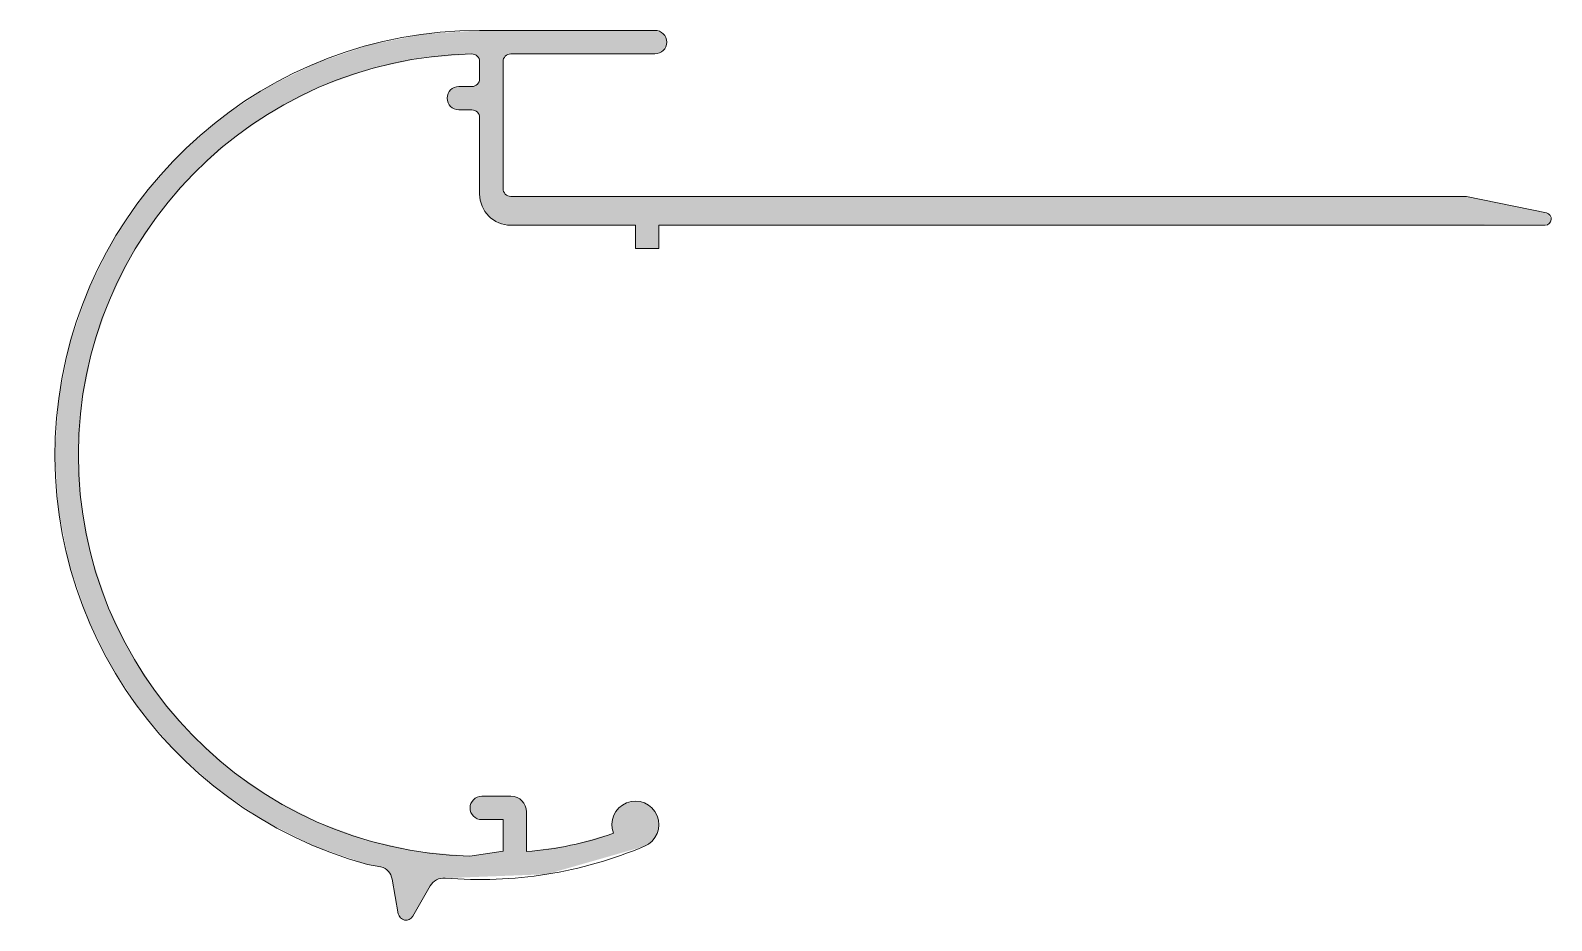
# Model space of a CAD drawing. Header units: metres. Extents: x -44.9 to 52.7, y -44.6 to 12.5.
import ezdxf

# ---------------------------------------------------------------- set-up
doc = ezdxf.new("R2010")
doc.units = ezdxf.units.M
doc.layers.add('A-DETL-GENF', color=92, linetype='Continuous', lineweight=18)

# ---------------------------------------------------------------- blocks, each defined once
blk = doc.blocks.new('41 compri daktrim 630 - 633 NM-1666365-00_0 Basismaterialen')
at = {"layer": 'A-DETL-GENF', "lineweight": 13}
blk.add_hatch(color=256, dxfattribs=at).paths.add_polyline_path([(-20.78, -44.605), (-20.55, -44.53), (-20.382, -44.356), (-19.123, -42.226), (-18.753, -41.975), (-18.31, -41.911), (-11.786, -41.66), (-5.509, -39.865), (-5.171, -39.667), (-4.895, -39.389), (-4.7, -39.05), (-4.599, -38.671), (-4.599, -38.279), (-4.7, -37.901), (-4.895, -37.561), (-5.171, -37.283), (-5.509, -37.085), (-5.887, -36.981), (-6.278, -36.978), (-6.658, -37.076), (-6.999, -37.268), (-7.279, -37.541), (-7.48, -37.878), (-7.587, -38.255), (-7.593, -38.646), (-7.499, -39.026), (-10.248, -39.804), (-13.078, -40.202), (-13.112, -37.397), (-13.212, -37.156), (-13.371, -36.948), (-13.578, -36.79), (-13.819, -36.69), (-14.078, -36.656), (-16.149, -36.681), (-16.485, -36.875), (-16.679, -37.211), (-16.679, -37.6), (-16.604, -37.781), (-16.33, -38.055), (-15.955, -38.156), (-14.578, -38.156), (-14.578, -40.172), (-16.715, -40.494), (-20.049, -40.192), (-23.265, -39.481), (-26.387, -38.349), (-29.339, -36.829), (-32.069, -34.938), (-34.536, -32.715), (-36.692, -30.19), (-38.51, -27.411), (-39.95, -24.418), (-40.999, -21.267), (-41.627, -18.007), (-41.837, -14.692), (-41.612, -11.379), (-40.968, -8.122), (-39.906, -4.975), (-38.452, -1.99), (-36.621, 0.781), (-34.453, 3.296), (-31.976, 5.508), (-29.238, 7.387), (-26.278, 8.893), (-23.151, 10.01), (-19.932, 10.707), (-16.484, 10.982), (-16.279, 10.887), (-16.137, 10.712), (-16.087, 10.492), (-16.104, 9.269), (-16.233, 9.045), (-16.457, 8.915), (-16.587, 8.898), (-17.617, 8.873), (-17.797, 8.798), (-18.072, 8.523), (-18.172, 8.148), (-18.072, 7.773), (-17.797, 7.499), (-17.422, 7.398), (-16.457, 7.381), (-16.233, 7.252), (-16.104, 7.028), (-16.087, 6.898), (-16.087, 1.998), (-16.018, 1.481), (-15.819, 0.998), (-15.501, 0.584), (-15.087, 0.266), (-14.604, 0.067), (-14.087, -0.002), (-6.087, -0.002), (-6.087, -1.502), (-4.587, -1.502), (-4.587, -0.002), (52.467, 0.045), (52.623, 0.201), (52.675, 0.355), (52.453, 0.752), (52.361, 0.784), (47.241, 1.845), (-14.216, 1.862), (-14.44, 1.992), (-14.57, 2.216), (-14.587, 2.345), (-14.57, 10.62), (-14.44, 10.844), (-14.216, 10.974), (-14.087, 10.991), (-4.84, 10.991), (-4.464, 11.092), (-4.188, 11.368), (-4.087, 11.745), (-4.188, 12.122), (-4.464, 12.397), (-4.84, 12.498), (-16.087, 12.498), (-19.666, 12.259), (-23.126, 11.574), (-26.494, 10.429), (-29.688, 8.861), (-32.646, 6.886), (-35.326, 4.546), (-37.674, 1.874), (-39.658, -1.079), (-41.236, -4.267), (-42.39, -7.632), (-43.09, -11.12), (-43.336, -14.668), (-43.112, -18.219), (-42.433, -21.711), (-41.299, -25.082), (-39.741, -28.28), (-37.775, -31.245), (-35.443, -33.932), (-32.778, -36.288), (-29.831, -38.281), (-26.676, -39.857), (-23.287, -41.033), (-22.21, -41.27), (-21.873, -41.565), (-21.698, -41.977), (-21.272, -44.309), (-20.902, -44.598)])
for p, q in [((-4.84, 12.498), (-16.087, 12.498)), ((-14.087, 10.991), (-4.84, 10.991)), ((-16.087, 10.492), (-16.087, 9.398)), ((-14.587, 2.345), (-14.587, 10.491)), ((-16.587, 8.898), (-17.422, 8.898)), ((-17.422, 7.398), (-16.587, 7.398)), ((-16.087, 6.898), (-16.087, 1.998)), ((47.241, 1.845), (-14.087, 1.845)), ((52.361, 0.784), (47.241, 1.845)), ((-14.087, -0.002), (-6.087, -0.002)), ((-6.087, -0.002), (-6.087, -1.502)), ((-4.587, -1.502), (-4.587, -0.002)), ((-4.587, -0.002), (45.163, -0.002)), ((45.163, -0.002), (52.28, -0.001)), ((-6.087, -1.502), (-4.587, -1.502)), ((-14.078, -36.656), (-15.955, -36.656)), ((-13.078, -40.202), (-13.078, -37.656)), ((-15.955, -38.156), (-14.578, -38.156)), ((-14.578, -38.156), (-14.578, -40.172)), ((-14.578, -40.172), (-16.715, -40.494)), ((-23.287, -41.033), (-22.419, -41.186)), ((-21.698, -41.977), (-21.308, -44.193)), ((-20.382, -44.356), (-19.257, -42.407))]:
    blk.add_line(p, q, dxfattribs=at)
for centre, radius, start, end in [((-16.087, -14.752), 27.25, 90, 254.67952), ((-4.84, 11.745), 0.754, 270, 90), ((-16.087, -14.752), 25.75, 91.1347, 268.6024), ((-16.587, 10.492), 0.5, 0, 91.1347), ((-14.087, 10.491), 0.5, 90, 180), ((-17.422, 8.148), 0.75, 90, 270), ((-16.587, 9.398), 0.5, 270, 0), ((-16.587, 6.898), 0.5, 360, 90), ((-14.087, 1.998), 2, 180, 270), ((-14.087, 2.345), 0.5, 180, 270), ((52.28, 0.395), 0.397, 270.00253, 78.28472), ((-15.955, -37.406), 0.75, 90, 270), ((-14.078, -37.656), 1, 360, 90), ((-6.095, -38.475), 1.508, 292.83963, 201.44386), ((-14.578, -19.256), 21, 274.09604, 289.70014), ((-16.087, -14.752), 27.25, 265.32048, 292.83963), ((-22.683, -42.151), 1, 10, 74.67952), ((-18.391, -42.907), 1, 85.32048, 150), ((-20.815, -44.106), 0.5, 190, 330)]:
    blk.add_arc(centre, radius, start, end, dxfattribs=at)

msp = doc.modelspace()

# ---------------------------------------------------------------- block references
msp.add_blockref('41 compri daktrim 630 - 633 NM-1666365-00_0 Basismaterialen', (0, 0))

doc.saveas('drawing.dxf')
